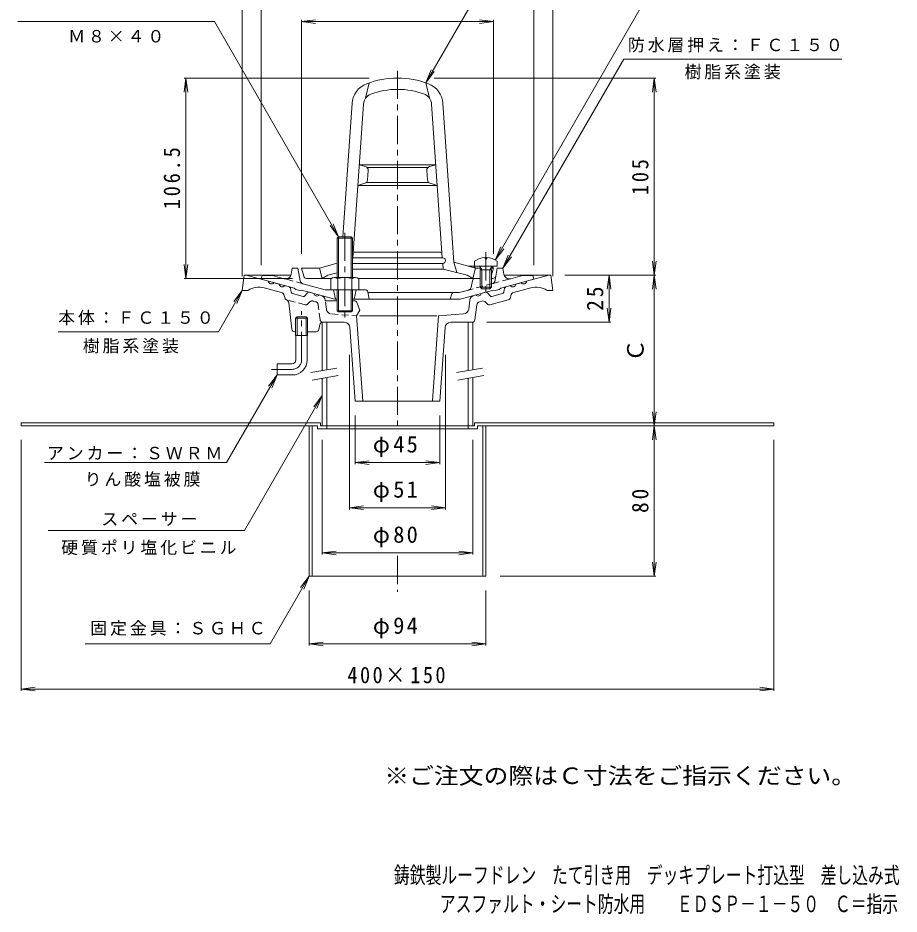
# Model space of a CAD drawing. Units: millimetres, scale not verified, with parts at other scales. Extents: x -246 to 229, y -348 to 375.
# Drawn here: x -239.7 to 228.7, y -347.8 to 128.7 of the extents above; entities that cross this region are included whole.
import ezdxf
from ezdxf.enums import TextEntityAlignment as Align

# ---------------------------------------------------------------- set-up
doc = ezdxf.new("R2010")
doc.units = ezdxf.units.MM
doc.header["$LTSCALE"] = 3
doc.linetypes.add('CHAIN1', pattern=[8, 5, -1, 1, -1])
doc.linetypes.add('DASHED1', pattern=[1.8, 1.2, -0.6])
for name, color, linetype, lineweight in [('0-0_通り芯', 3, 'Continuous', 9), ('0-1_躯体', 2, 'Continuous', 9), ('0-2_仕上', 6, 'Continuous', 9), ('0-3_建具', 4, 'Continuous', 9), ('0-4_その他', 7, 'Continuous', 9), ('0-5_寸法', 7, 'Continuous', 9), ('0-A', 2, 'Continuous', 9)]:
    doc.layers.add(name, color=color, linetype=linetype, lineweight=lineweight)
doc.layers.add('F-4_F-4ﾚｲﾔ', color=6, linetype='Continuous')
doc.layers.add('F-5_F-5ﾚｲﾔ', color=2, linetype='Continuous')
doc.styles.add('ＭＳ ゴシック', font='')
doc.styles.get('ＭＳ ゴシック').set_extended_font_data('MS Gothic')

msp = doc.modelspace()

# ---------------------------------------------------------------- linework, layer by layer
at = {"layer": '0-0_通り芯', "linetype": 'CHAIN1'}
for p, q in [((-37.907, 100.629), (-37.907, -91.429)), ((-88.907, -53.149), (-88.907, -27.149)), ((-93.907, -58.149), (-104.907, -58.149)), ((-37.907, -157.382), (-37.907, -176.442))]:
    msp.add_line(p, q, dxfattribs=at)
at = {"layer": '0-0_通り芯'}
for p, q in [((-120.407, -16.149), (-119.407, -8.149)), ((-119.407, -8.149), (-94.571, -8.149)), ((-118.407, -8.149), (-106.552, -11.325)), ((18.757, -8.149), (43.593, -8.149)), ((42.593, -8.149), (30.737, -11.325)), ((44.593, -16.149), (43.593, -8.149)), ((-103.654, -12.102), (-100.756, -12.878)), ((-95.557, -14.271), (-97.858, -13.655)), ((19.743, -14.271), (22.044, -13.655)), ((27.839, -12.102), (24.942, -12.878)), ((-120.407, -16.149), (-117.407, -16.149)), ((-99.577, -17.335), (-108.765, -14.873)), ((-98.136, -18.866), (-97.897, -20.033)), ((-94.412, -17.112), (-94.836, -15.037)), ((-88.123, -19.369), (-93.691, -17.877)), ((-85.711, -17.482), (-87.116, -19.067)), ((-84.704, -17.179), (-82.403, -17.796)), ((-78.525, -18.835), (-79.506, -18.572)), ((2.711, -18.835), (3.691, -18.572)), ((8.89, -17.179), (6.589, -17.796)), ((9.897, -17.482), (11.302, -19.067)), ((12.309, -19.369), (17.877, -17.877)), ((18.597, -17.112), (19.022, -15.037)), ((22.321, -18.866), (22.083, -20.033)), ((23.763, -17.335), (32.951, -14.873)), ((44.593, -16.149), (41.593, -16.149)), ((-94.065, -36.827), (-95.75, -22.741)), ((-76.289, -21.649), (-76.324, -21.367)), ((-69.907, -21.649), (-76.289, -21.649)), ((-60.923, -21.649), (-61.907, -21.649)), ((-59.53, -22.592), (-57.907, -26.649)), ((-0.07, -26.09), (0.509, -21.367)), ((0.475, -21.649), (0.509, -21.368)), ((6.94, -21.843), (5.7, -22.175)), ((8.954, -22.448), (9.744, -23.339)), ((11.255, -23.793), (21.001, -21.181)), ((-57.907, -26.649), (-59.647, -29.649)), ((3.255, -31.831), (4.233, -23.863)), ((-91.267, -30.149), (-92.082, -30.949)), ((-85.732, -30.949), (-92.082, -30.949)), ((-92.082, -40.149), (-92.082, -30.949)), ((-86.547, -30.149), (-91.267, -30.149)), ((-91.267, -40.149), (-91.267, -30.149)), ((-85.732, -30.949), (-86.547, -30.149)), ((-86.547, -40.149), (-86.547, -30.149)), ((-85.732, -40.149), (-85.732, -30.949)), ((-66.201, -33.149), (-77.677, -33.149)), ((-59.647, -29.649), (-56.417, -74.864)), ((-17.015, -29.649), (-58.112, -29.649)), ((-16.167, -29.649), (-19.397, -74.864)), ((-2.839, -28.717), (-16.167, -29.649)), ((-9.614, -33.149), (1.766, -33.149)), ((-79.148, -34.355), (-79.666, -36.943)), ((-63.208, -35.935), (-60.407, -75.149)), ((-12.606, -35.935), (-15.407, -75.149)), ((-92.576, -38.149), (-92.082, -38.149)), ((-85.732, -40.149), (-92.082, -40.149)), ((-91.907, -53.149), (-91.907, -40.149)), ((-85.907, -53.149), (-85.907, -40.149)), ((-85.732, -38.149), (-81.137, -38.149)), ((-101.907, -55.149), (-101.907, -61.149)), ((-93.907, -55.149), (-101.907, -55.149)), ((-93.907, -61.149), (-101.907, -61.149)), ((-15.407, -75.149), (-60.407, -75.149))]:
    msp.add_line(p, q, dxfattribs=at)
at = {"layer": '0-0_通り芯', "linetype": 'DASHED1'}
for p, q in [((-87.069, -23.793), (-96.816, -21.181)), ((-84.769, -22.448), (-85.559, -23.339)), ((-82.755, -21.843), (-81.515, -22.175)), ((-75.744, -26.09), (-76.289, -21.649)), ((-79.069, -31.832), (-80.047, -23.863)), ((-72.976, -28.717), (-59.647, -29.649))]:
    msp.add_line(p, q, dxfattribs=at)
at = {"layer": '0-0_通り芯'}
for centre, radius, start, end in [((-104.941, -11.11), 1.625, 187.62059, 322.3797), ((-99.145, -12.663), 1.625, 187.62059, 322.3797), ((-95.816, -15.237), 1, 11.56538, 75.0005), ((20.002, -15.237), 1, 104.9995, 168.43462), ((23.331, -12.663), 1.625, 217.6203, 352.37941), ((29.126, -11.11), 1.625, 217.6203, 352.37941), ((-111.612, -25.499), 11, 74.99997, 121.79005), ((-100.095, -19.267), 2, 11.56517, 75.0005), ((-93.432, -16.911), 1, 191.56642, 255.0005), ((-84.963, -18.145), 1, 75.00078, 138.43498), ((-80.793, -17.58), 1.625, 187.61911, 322.38022), ((-79.301, -21.733), 3, 6.99973, 74.99982), ((3.487, -21.733), 3, 105.00018, 173.00027), ((4.978, -17.58), 1.625, 217.61978, 352.38089), ((9.149, -18.145), 1, 41.56502, 104.99922), ((17.618, -16.911), 1, 284.9995, 348.43358), ((24.281, -19.267), 2, 104.9995, 168.43483), ((35.798, -25.499), 11, 58.20995, 105.00003), ((-96.427, -19.732), 1.5, 191.56601, 248.0509), ((-97.736, -22.978), 2, 6.81956, 68.0513), ((-87.865, -18.403), 1, 255.0005, 318.43578), ((-60.923, -23.149), 1.5, 21.80128, 90), ((6.218, -24.107), 2, 104.99963, 172.99988), ((7.458, -23.775), 2, 41.56493, 104.9995), ((10.867, -22.344), 1.5, 221.56496, 285.00009), ((12.05, -18.403), 1, 221.56422, 284.9995), ((20.613, -19.732), 1.5, 285.00009, 348.43399), ((-3.048, -25.724), 3, 273.99982, 352.99992), ((-77.677, -34.649), 1.5, 90, 168.68979), ((-66.201, -36.149), 3, 4.08546, 90), ((-9.614, -36.149), 3, 90, 175.91454), ((1.766, -31.649), 1.5, 270, 352.99948), ((-92.576, -36.649), 1.5, 186.81975, 270), ((-81.137, -36.649), 1.5, 270, 348.68979), ((-93.907, -53.149), 2, 270, 0), ((-93.907, -53.149), 8, 270, 0)]:
    msp.add_arc(centre, radius, start, end, dxfattribs=at)
at = {"layer": '0-0_通り芯', "linetype": 'DASHED1'}
for centre, radius, start, end in [((-96.427, -19.732), 1.5, 248.0509, 254.99991), ((-86.681, -22.344), 1.5, 254.99991, 318.43504), ((-83.272, -23.775), 2, 75.0005, 138.43507), ((-82.032, -24.107), 2, 7.00012, 75.00037), ((-72.766, -25.724), 3, 187.00008, 266.00018), ((-77.58, -31.649), 1.5, 187.00052, 270)]:
    msp.add_arc(centre, radius, start, end, dxfattribs=at)
at = {"layer": '0-0_通り芯', "linetype": 'CHAIN1'}
msp.add_arc((-93.907, -53.149), 5, 270, 0, dxfattribs=at)
at = {"layer": '0-1_躯体', "color": 4, "linetype": 'CHAIN1'}
msp.add_line((-65.907, 14.491), (-65.907, -31.875), dxfattribs=at)
at = {"layer": '0-1_躯体', "color": 4}
for p, q in [((-69.907, -9.292), (-69.907, 11.675)), ((-69.231, -9.292), (-69.231, 12.351)), ((-62.584, -9.292), (-62.584, 12.351)), ((-61.907, -9.292), (-61.907, 11.675)), ((-71.531, -9.292), (-60.283, -9.292)), ((-73.407, -10.014), (-73.407, -15.792)), ((-69.654, -10.014), (-69.654, -15.792)), ((-62.16, -10.014), (-62.16, -15.792)), ((-58.407, -10.014), (-58.407, -15.792)), ((-73.407, -15.792), (-58.407, -15.792)), ((-69.907, -15.792), (-69.907, -26.972)), ((-69.231, -15.792), (-69.231, -27.649)), ((-62.584, -15.792), (-62.584, -27.649)), ((-61.907, -15.792), (-61.907, -26.972))]:
    msp.add_line(p, q, dxfattribs=at)
at = {"layer": '0-1_躯体'}
for p, q in [((-94.4, -7.512), (-93.907, -4.292)), ((-90.907, -4.292), (-93.907, -4.292)), ((-89.639, -11.058), (-90.907, -4.292)), ((14.291, -8.569), (15.093, -4.292)), ((15.093, -4.292), (18.093, -4.292)), ((18.586, -7.512), (18.093, -4.292)), ((-110.407, -10.292), (-109.907, -8.292)), ((-104.348, -8.292), (-109.907, -8.292)), ((-98.142, -9.955), (-104.348, -8.292)), ((22.328, -9.955), (28.534, -8.292)), ((28.534, -8.292), (34.093, -8.292)), ((34.593, -10.292), (34.093, -8.292)), ((-88.191, -12.622), (-76.358, -15.792)), ((1.88, -11.04), (1.309, -14.382)), ((12.817, -9.792), (12.093, -9.792)), ((-89.907, -16.303), (-88.907, -16.053)), ((-71.22, -20.792), (-88.907, -16.053)), ((-55.137, -15.792), (-76.358, -15.792)), ((-71.907, -15.792), (-70.907, -20.792)), ((-59.907, -15.792), (-60.907, -20.792)), ((-53.666, -16.998), (-52.907, -20.792)), ((-37.907, -17.292), (-53.607, -17.292)), ((-37.907, -17.292), (-5.055, -17.292)), ((-9.114, -18.018), (-9.907, -20.792)), ((-0.145, -15.977), (-5.055, -17.292)), ((-4.594, -20.792), (13.093, -16.053)), ((14.093, -16.303), (13.093, -16.053)), ((-69.907, -20.792), (-71.22, -20.792)), ((-37.907, -20.792), (-61.907, -20.792)), ((-37.907, -20.792), (-4.594, -20.792))]:
    msp.add_line(p, q, dxfattribs=at)
at = {"layer": '0-1_躯体', "linetype": 'DASHED1'}
for p, q in [((13.767, -11.367), (14.291, -8.569)), ((-88.191, -12.622), (-98.142, -9.955)), ((12.681, -12.54), (-0.145, -15.977)), ((12.681, -12.54), (22.328, -9.955))]:
    msp.add_line(p, q, dxfattribs=at)
at = {"layer": '0-1_躯体', "color": 4}
for points in [[(-61.907, 11.675), (-69.907, 11.675), (-69.231, 12.351), (-62.584, 12.351)], [(-61.907, -26.972), (-69.907, -26.972), (-69.231, -27.649), (-62.584, -27.649)]]:
    msp.add_lwpolyline(points, close=True, dxfattribs=at)
at = {"layer": '0-1_躯体'}
for points in [[(-89.907, -16.303), (-91.907, -15.767), (-92.907, -14.981), (-110.407, -10.292)], [(14.093, -16.303), (16.093, -15.767), (17.093, -14.981), (34.593, -10.292)]]:
    msp.add_lwpolyline(points, dxfattribs=at)
for centre, radius, start, end in [((-97.366, -7.057), 3, 254.99973, 351.29286), ((12.817, -8.292), 1.5, 270, 349.38435), ((21.551, -7.057), 3, 188.70714, 285.00027), ((-87.673, -10.69), 2, 190.61488, 254.99998), ((3.358, -11.292), 1.5, 90, 170.30333), ((-55.137, -17.292), 1.5, 11.31021, 90), ((-8.153, -18.292), 1, 90, 164.05402), ((-0.663, -14.045), 2, 285.00002, 350.3044)]:
    msp.add_arc(centre, radius, start, end, dxfattribs=at)
at = {"layer": '0-1_躯体', "color": 4}
for centre, radius, start, end in [((-71.531, -12.092), 2.8, 47.92557, 132.07463), ((-65.907, -19.382), 10.089, 68.19786, 111.80214), ((-60.283, -12.092), 2.8, 47.92572, 132.07428)]:
    msp.add_arc(centre, radius, start, end, dxfattribs=at)
at = {"layer": '0-1_躯体', "linetype": 'DASHED1'}
msp.add_arc((12.292, -11.091), 1.5, 285.00009, 349.38461, dxfattribs=at)
at = {"layer": '0-2_仕上'}
for p, q in [((-52.907, 94.193), (-54.907, 85.965)), ((-22.907, 94.193), (-20.907, 85.965)), ((-66.96, 12.351), (-61.998, 83.311)), ((-61.728, 1.158), (-56.012, 82.893)), ((-14.087, 1.158), (-19.802, 82.893)), ((-7.906, -1.213), (-13.817, 83.311)), ((-54.897, 49.623), (-58.283, 50.658)), ((-58.266, 50.658), (-17.548, 50.658)), ((-54.102, 49.158), (-21.711, 49.158)), ((-20.916, 49.623), (-17.53, 50.658)), ((-53.838, 42.546), (-53.487, 47.571)), ((-21.975, 42.546), (-22.326, 47.571)), ((-55.271, 40.766), (-59.053, 39.658)), ((-59.035, 39.658), (-16.779, 39.658)), ((-54.543, 41.158), (-21.27, 41.158)), ((-20.542, 40.766), (-16.761, 39.658)), ((-61.907, 1.158), (-13.877, 1.158)), ((-61.437, 4.158), (-14.377, 4.158)), ((8.614, 1.296), (8.614, 0.675)), ((9.572, 0.675), (8.614, 0.675)), ((9.572, 1.296), (9.572, 0.675)), ((-88.907, -4.292), (-79.407, -4.292)), ((-87.709, -8.687), (-88.907, -4.292)), ((-79.407, -4.292), (-69.907, -1.748)), ((-77.907, -9.792), (-79.407, -4.292)), ((-61.937, -1.842), (-13.877, -1.842)), ((-13.667, -4.842), (-13.877, -1.842)), ((3.593, -4.292), (-7.906, -1.213)), ((-6.323, -6.739), (-7.906, -1.213)), ((15.093, -3.292), (-0.141, -3.292)), ((3.593, -4.292), (2.593, -3.292)), ((3.093, -0.692), (3.093, -3.292)), ((6.401, -4.292), (3.593, -4.292)), ((6.963, -5.292), (5.911, -3.42)), ((6.093, -5.292), (6.534, -4.529)), ((11.223, -5.292), (12.275, -3.42)), ((12.093, -5.292), (11.652, -4.529)), ((13.093, -4.292), (11.785, -4.292)), ((13.093, -4.292), (12.093, -3.292)), ((12.093, -7.959), (13.093, -4.292)), ((15.093, -0.692), (15.093, -3.292)), ((-77.907, -9.792), (-74.907, -8.138)), ((-74.907, -8.138), (-69.907, -6.847)), ((-61.907, -4.842), (-13.667, -4.842)), ((6.093, -5.292), (12.093, -5.292)), ((6.093, -5.292), (6.093, -14.422)), ((6.963, -5.292), (6.963, -15.292)), ((11.223, -5.292), (11.223, -15.292)), ((12.093, -5.292), (12.093, -14.422)), ((-86.261, -9.792), (-73.128, -9.792)), ((-58.687, -9.792), (-37.907, -9.792)), ((6.093, -9.792), (-37.907, -9.792)), ((6.963, -15.292), (6.093, -14.422)), ((6.093, -14.422), (12.093, -14.422)), ((6.963, -15.292), (11.223, -15.292)), ((11.223, -15.292), (12.093, -14.422))]:
    msp.add_line(p, q, dxfattribs=at)
at = {"layer": '0-2_仕上', "linetype": 'CHAIN1'}
msp.add_line((9.093, 4.098), (9.093, -18.57), dxfattribs=at)
at = {"layer": '0-2_仕上'}
msp.add_lwpolyline([(3.593, -4.292), (2.093, -9.792), (-0.907, -8.138), (-13.667, -4.842)], dxfattribs=at)
for centre, radius, start, end in [((-37.907, 50.708), 46, 90, 110.88283), ((-37.907, 50.708), 46, 69.11717, 90), ((-50.027, 82.474), 12, 110.88284, 175.99994), ((-37.907, 50.708), 40, 90, 110.88284), ((-37.907, 50.708), 40, 69.11716, 90), ((-25.788, 82.474), 12, 4.00006, 69.11716), ((-50.027, 82.474), 6, 110.88284, 175.99994), ((-25.788, 82.474), 6, 4.00006, 69.11716), ((-55.482, 47.71), 2, 356.0009, 73.00398), ((-20.331, 47.71), 2, 106.99602, 183.9991), ((-55.833, 42.686), 2, 286.33698, 355.99976), ((-19.98, 42.686), 2, 184.00024, 253.66302), ((-13.877, -0.342), 1.5, 270, 90), ((9.093, -8.692), 10, 92.74541, 126.86987), ((9.093, -8.692), 10, 53.13013, 87.25409), ((5.693, -3.542), 0.25, 29.32918, 90), ((12.493, -3.542), 0.25, 90, 150.67082), ((-86.261, -8.292), 1.5, 195.25516, 270)]:
    msp.add_arc(centre, radius, start, end, dxfattribs=at)
at = {"layer": '0-3_建具'}
for p, q in [((-77.907, -33.149), (-77.907, -58.838)), ((-75.407, -33.149), (-77.907, -33.149)), ((-75.407, -33.149), (-75.407, -58.397)), ((-0.407, -33.149), (2.093, -33.149)), ((-0.407, -33.149), (-0.407, -58.838)), ((2.093, -33.149), (2.093, -58.397)), ((-75.407, -62.459), (-75.407, -88.149)), ((-0.407, -62.9), (-0.407, -88.149)), ((2.093, -62.459), (2.093, -88.149))]:
    msp.add_line(p, q, dxfattribs=at)
at = {"layer": '0-3_建具', "color": 7}
for p, q in [((-84.02, -59.916), (-70.233, -57.485)), ((-83.326, -63.855), (-69.539, -61.424)), ((-6.52, -59.916), (7.266, -57.485)), ((-5.826, -63.855), (7.961, -61.424))]:
    msp.add_line(p, q, dxfattribs=at)
at = {"layer": '0-3_建具'}
msp.add_lwpolyline([(-77.907, -62.9), (-77.907, -88.149), (2.093, -88.149)], dxfattribs=at)
at = {"layer": '0-4_その他'}
for p, q in [((-120.407, -8.649), (-120.407, 175.608)), ((44.593, -8.649), (44.593, 175.608)), ((-110.407, -2.792), (-110.407, 151.608)), ((34.593, -2.792), (34.593, 151.608)), ((-88.907, 126.708), (-81.471, 127.687)), ((-88.907, 3.208), (-88.907, 127.608)), ((-88.907, 126.708), (13.093, 126.708)), ((-88.907, 126.708), (-81.471, 125.729)), ((13.093, 126.708), (5.657, 127.687)), ((13.093, 126.708), (5.657, 125.729)), ((13.093, 3.208), (13.093, 127.608)), ((-150.407, 96.708), (-151.386, 89.272)), ((-52.907, 96.708), (-151.307, 96.708)), ((-150.407, -9.792), (-150.407, 96.708)), ((-150.407, 96.708), (-149.428, 89.272)), ((-18.467, 96.708), (99.493, 96.708)), ((98.593, 96.708), (97.614, 89.272)), ((98.593, -8.149), (98.593, 96.708)), ((98.593, 96.708), (99.572, 89.272)), ((-150.407, -9.792), (-151.386, -2.356)), ((-150.407, -9.792), (-149.428, -2.356)), ((98.593, -8.149), (97.614, -0.713)), ((98.593, -8.149), (99.572, -0.713)), ((51.093, -8.149), (99.493, -8.149)), ((74.593, -8.149), (73.614, -15.585)), ((74.593, -33.149), (74.593, -8.149)), ((74.593, -8.149), (75.572, -15.585)), ((98.593, -8.149), (97.614, -15.585)), ((98.593, -88.149), (98.593, -8.149)), ((98.593, -8.149), (99.572, -15.585)), ((-93.761, -9.792), (-151.307, -9.792)), ((74.593, -33.149), (73.614, -25.713)), ((74.593, -33.149), (75.572, -25.713)), ((9.593, -33.149), (75.493, -33.149)), ((-63.407, -50.413), (-63.407, -132.649)), ((-12.407, -50.413), (-12.407, -132.649)), ((98.593, -88.149), (97.614, -80.713)), ((98.593, -88.149), (99.572, -80.713)), ((-60.407, -82.649), (-60.407, -108.649)), ((-15.407, -82.649), (-15.407, -108.649)), ((98.593, -88.149), (97.614, -95.585)), ((98.593, -168.149), (98.593, -88.149)), ((98.593, -88.149), (99.572, -95.585)), ((-237.907, -95.649), (-237.907, -229.049)), ((-77.907, -95.649), (-77.907, -156.649)), ((2.093, -95.649), (2.093, -156.649)), ((162.093, -95.649), (162.093, -229.049)), ((-60.407, -107.749), (-52.971, -106.77)), ((-60.407, -107.749), (-15.407, -107.749)), ((-60.407, -107.749), (-52.971, -108.728)), ((-15.407, -107.749), (-22.843, -106.77)), ((-15.407, -107.749), (-22.843, -108.728)), ((-63.407, -131.749), (-55.971, -130.77)), ((-63.407, -131.749), (-12.407, -131.749)), ((-63.407, -131.749), (-55.971, -132.728)), ((-12.407, -131.749), (-19.843, -130.77)), ((-12.407, -131.749), (-19.843, -132.728)), ((-77.907, -155.749), (-70.471, -154.77)), ((-77.907, -155.749), (2.093, -155.749)), ((-77.907, -155.749), (-70.471, -156.728)), ((2.093, -155.749), (-5.343, -154.77)), ((2.093, -155.749), (-5.343, -156.728)), ((98.593, -168.149), (97.614, -160.713)), ((98.593, -168.149), (99.572, -160.713)), ((16.593, -168.149), (99.493, -168.149)), ((-84.907, -175.649), (-84.907, -205.049)), ((9.093, -175.649), (9.093, -205.049)), ((-84.907, -204.149), (-77.471, -203.17)), ((-84.907, -204.149), (9.093, -204.149)), ((-84.907, -204.149), (-77.471, -205.128)), ((9.093, -204.149), (1.657, -203.17)), ((9.093, -204.149), (1.657, -205.128)), ((-237.907, -228.149), (-230.471, -227.17)), ((-237.907, -228.149), (162.093, -228.149)), ((-237.907, -228.149), (-230.471, -229.128)), ((162.093, -228.149), (154.657, -227.17)), ((162.093, -228.149), (154.657, -229.128))]:
    msp.add_line(p, q, dxfattribs=at)
at = {"layer": '0-5_寸法'}
for p, q in [((-22.907, 94.193), (37.434, 198.708)), ((14.093, -0.032), (97.938, 145.598)), ((-135.254, 126.708), (-239.709, 126.708)), ((-69.231, 12.351), (-135.254, 126.708)), ((-22.907, 94.193), (-20.037, 101.123)), ((-22.907, 94.193), (-18.341, 100.144)), ((-69.231, 12.351), (-72.101, 19.28)), ((-69.231, 12.351), (-73.796, 18.301)), ((14.093, -0.032), (16.963, 6.897)), ((14.093, -0.032), (18.658, 5.918)), ((18.093, -4.292), (20.963, 2.637)), ((18.093, -4.292), (22.659, 1.658)), ((-120.407, -16.149), (-133.109, -38.149)), ((-120.407, -16.149), (-124.973, -22.099)), ((-120.407, -16.149), (-123.277, -23.078)), ((-133.109, -38.149), (-218.332, -38.149)), ((-101.907, -61.149), (-128.812, -107.749)), ((-101.907, -61.149), (-106.473, -67.099)), ((-101.907, -61.149), (-104.777, -68.078)), ((-77.907, -72.116), (-119.264, -143.749)), ((-77.907, -72.116), (-82.473, -78.066)), ((-77.907, -72.116), (-80.777, -79.045)), ((-128.812, -107.749), (-225.627, -107.749)), ((-119.264, -143.749), (-223.578, -143.749)), ((-84.907, -168.149), (-89.473, -174.099)), ((-84.907, -168.149), (-87.777, -175.078))]:
    msp.add_line(p, q, dxfattribs=at)
for points in [[(18.093, -4.292), (82.476, 106.829), (198.316, 106.829)], [(-84.907, -168.149), (-105.692, -204.149), (-203.944, -204.149)]]:
    msp.add_lwpolyline(points, dxfattribs=at)
at = {"layer": '0-A'}
for p, q in [((-78.907, -86.549), (-237.907, -86.549)), ((-237.907, -88.149), (-237.907, -86.549)), ((-80.507, -88.149), (-237.907, -88.149)), ((-83.307, -88.149), (-83.307, -168.149)), ((-80.507, -88.149), (-80.507, -89.749)), ((-37.907, -89.749), (-80.507, -89.749)), ((-78.907, -86.549), (-78.907, -88.149)), ((-75.407, -88.149), (-78.907, -88.149)), ((-75.407, -88.149), (-75.407, -89.749)), ((-37.907, -89.749), (4.693, -89.749)), ((-0.407, -88.149), (-0.407, -89.749)), ((-0.407, -88.149), (3.093, -88.149)), ((3.093, -86.549), (3.093, -88.149)), ((3.093, -86.549), (162.093, -86.549)), ((4.693, -88.149), (4.693, -89.749)), ((4.693, -88.149), (162.093, -88.149)), ((7.493, -88.149), (7.493, -168.149)), ((162.093, -88.149), (162.093, -86.549))]:
    msp.add_line(p, q, dxfattribs=at)
for points in [[(-84.907, -88.149), (-84.907, -168.149), (-37.907, -168.149)], [(9.093, -88.149), (9.093, -168.149), (-37.907, -168.149)]]:
    msp.add_lwpolyline(points, dxfattribs=at)

# ---------------------------------------------------------------- texts
at = {"layer": '0-4_その他', "color": 2, "style": 'ＭＳ ゴシック'}
msp.add_text('Ｃ', height=8.798, rotation=90, dxfattribs=at).set_placement((95.593, -54.149), align=Align.BOTTOM_LEFT)
at = {"layer": '0-4_その他', "color": 2, "char_height": 8.798, "attachment_point": 7, "rotation": 90, "style": 'ＭＳ ゴシック'}
for s, insert in [('\\T1.28;\\W0.9;106.5', (-153.407, 26.958)), ('\\T1.27;\\W0.9;105', (95.593, 34.53)), ('\\T1.27;\\W0.95;25', (71.593, -27.024)), ('\\T1.27;\\W0.95;80', (95.593, -134.524))]:
    msp.add_mtext(s, dxfattribs=dict(at, insert=insert))
at = {"layer": '0-4_その他', "color": 2, "char_height": 8.798, "attachment_point": 7, "style": 'ＭＳ ゴシック'}
for s, insert in [('\\T1.19;φ45', (-51.032, -104.749)), ('\\T1.19;φ51', (-51.032, -128.749)), ('\\T1.19;φ80', (-51.032, -152.749)), ('\\T1.19;φ94', (-51.032, -201.149)), ('\\T1.24;\\W0.9;400×150', (-64.532, -225.149))]:
    msp.add_mtext(s, dxfattribs=dict(at, insert=insert))
at = {"layer": '0-5_寸法', "char_height": 6.598, "attachment_point": 7, "style": 'ＭＳ ゴシック'}
for s, insert in [('\\T1.17;Ｍ８×４０', (-212.982, 115.542)), ('\\T1.17;防水層押え：ＦＣ１５０', (84.547, 110.302)), ('\\T1.17;樹脂系塗装', (114.699, 95.999)), ('\\T1.17;本体：ＦＣ１５０', (-218.332, -34.668)), ('\\T1.17;樹脂系塗装', (-205.202, -49.721)), ('\\T1.17;アンカー：ＳＷＲＭ', (-224.278, -106.308)), ('\\T1.17;りん酸塩被膜', (-204.276, -120.632)), ('\\T1.17;スペーサー', (-195.358, -141.432)), ('\\T1.17;硬質ポリ塩化ビニル', (-216.702, -156.928)), ('\\T1.17;固定金具：ＳＧＨＣ', (-201.239, -199.82))]:
    msp.add_mtext(s, dxfattribs=dict(at, insert=insert))
at = {"layer": 'F-4_F-4ﾚｲﾔ', "style": 'ＭＳ ゴシック', "width": 0.7}
for s, p in [('鋳鉄製ルーフドレン\u3000たて引き用\u3000デッキプレート打込型\u3000差し込み式', (-39.797, -334.09)), ('アスファルト・シート防水用\u3000\u3000ＥＤＳＰ－１－５０\u3000Ｃ＝指示', (-15.401, -349.38))]:
    msp.add_text(s, height=8.798, dxfattribs=at).set_placement(p, align=Align.BOTTOM_LEFT)
at = {"layer": 'F-5_F-5ﾚｲﾔ', "style": 'ＭＳ ゴシック', "width": 1.1}
msp.add_text('※ご注文の際はＣ寸法をご指示ください。', height=8.798, dxfattribs=at).set_placement((-44.942, -281.252), align=Align.BOTTOM_LEFT)

doc.saveas('drawing.dxf')
